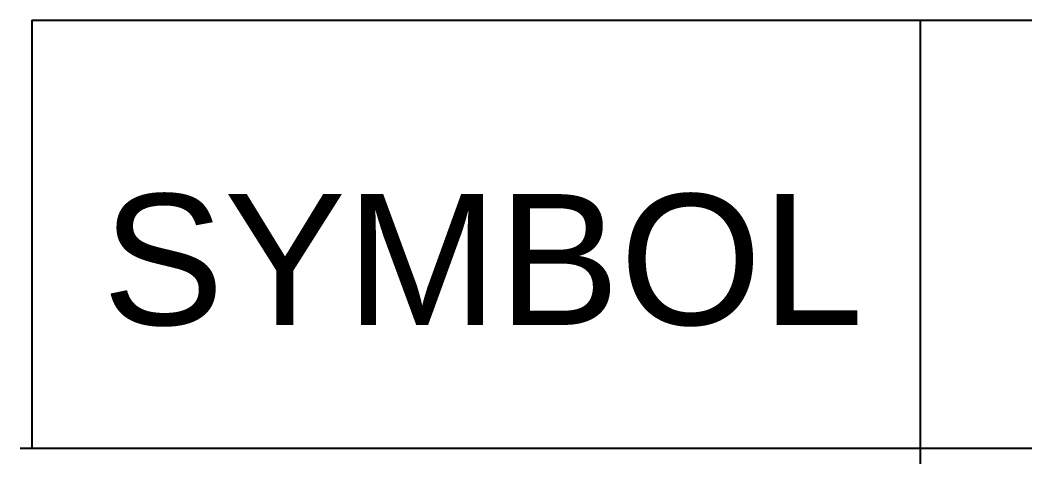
# Model space of a CAD drawing. Header units: inches. Extents: x -86208230 to 200276, y 9267 to 1246656.
# Drawn here: x 151133 to 152454, y 26857 to 27431 of the extents above; entities that cross this region are included whole.
import ezdxf

# ---------------------------------------------------------------- set-up
doc = ezdxf.new("R2010")
doc.units = ezdxf.units.IN
doc.header["$MEASUREMENT"] = 0
doc.layers.add('LAMPU', color=7, linetype='Continuous')
doc.styles.add('ARIAL2', font='arial.ttf', dxfattribs={"height": 200})

msp = doc.modelspace()

# ---------------------------------------------------------------- linework, layer by layer
at = {"layer": 'LAMPU', "color": 1, "linetype": 'Continuous'}
for p, q in [((151148.8, 27430.6), (161239.1, 27430.6)), ((151148.8, 27430.6), (151148.8, 26868.6)), ((152316.5, 27430.6), (152316.5, 25319.1)), ((151133.4, 26868.6), (161239.1, 26868.6))]:
    msp.add_line(p, q, dxfattribs=at)

# ---------------------------------------------------------------- texts
at = {"layer": 'LAMPU', "style": 'ARIAL2'}
msp.add_text('SYMBOL', height=171.84, dxfattribs=at).set_placement((151241.4, 27030.3))

doc.saveas('drawing.dxf')
